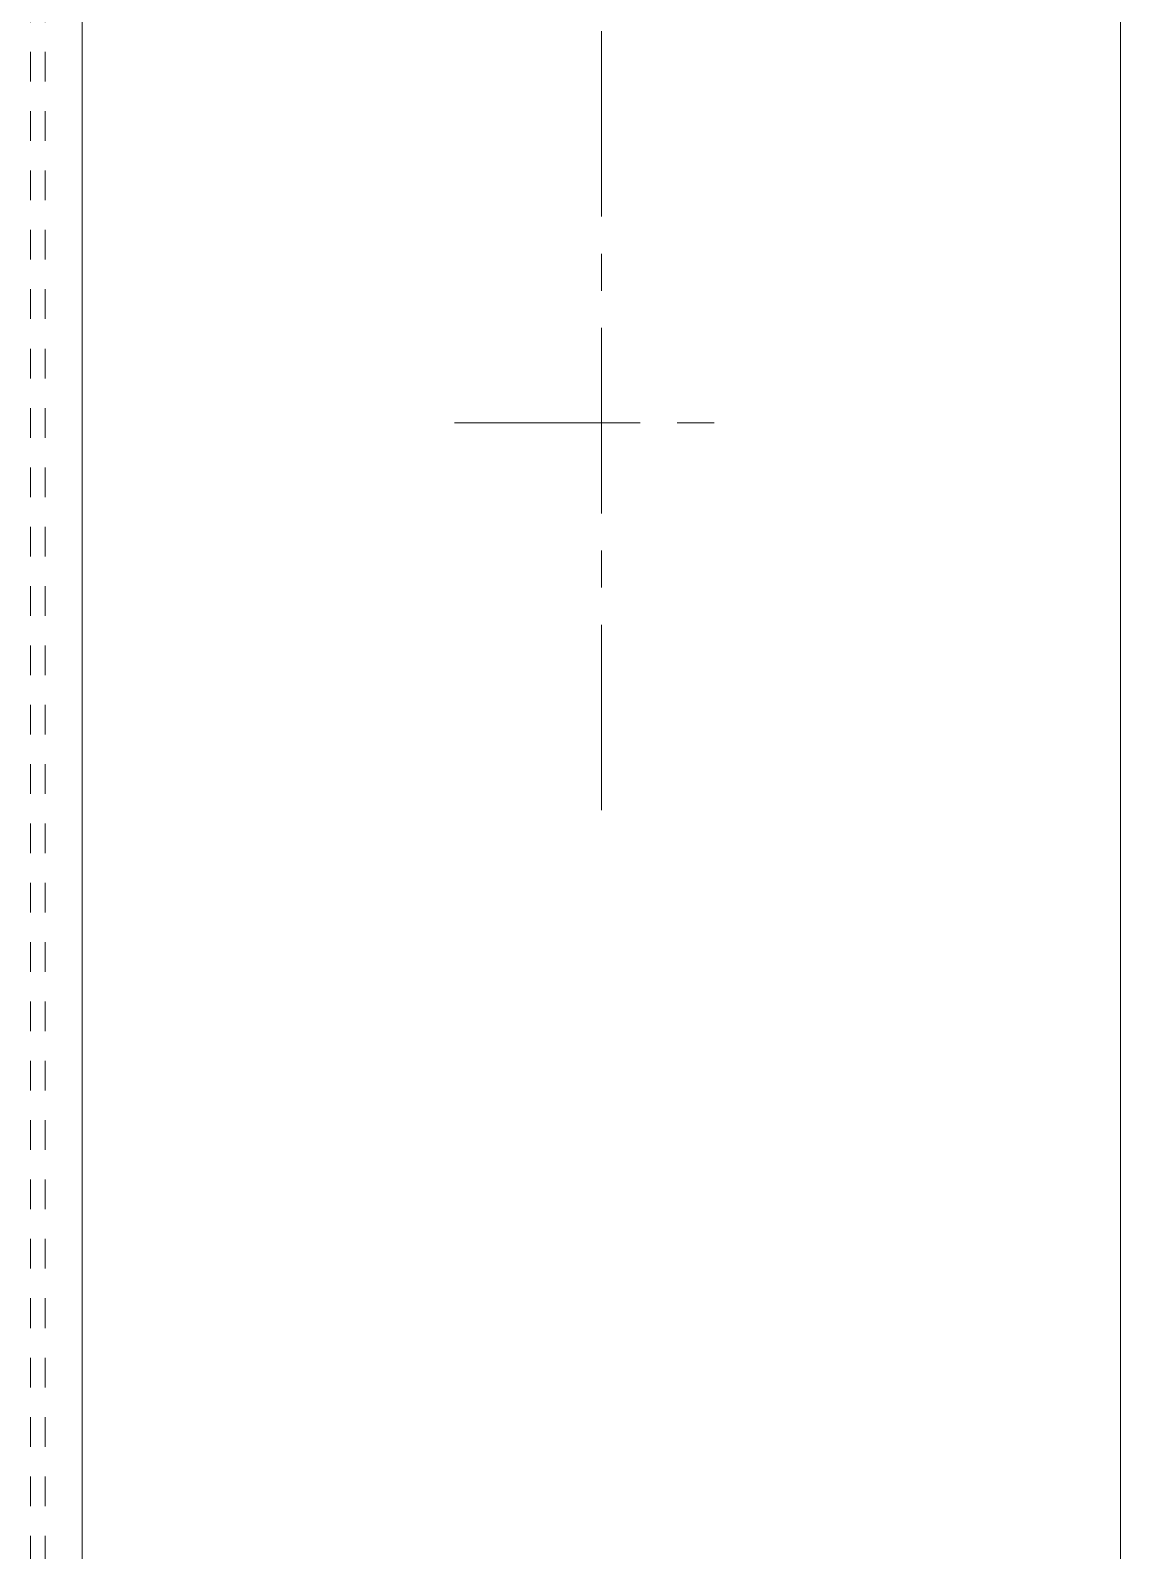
# Model space of a CAD drawing. Header units: millimetres. Extents: x -229 to -105, y -151 to 3.
# Drawn here: x -189.34 to -185.66, y -79.11 to -73.99 of the extents above; entities that cross this region are included whole.
import ezdxf

# ---------------------------------------------------------------- set-up
doc = ezdxf.new("R2010")
doc.units = ezdxf.units.MM
doc.linetypes.add('CENTER', pattern=[2, 1.25, -0.25, 0.25, -0.25])
doc.linetypes.add('HIDDEN', pattern=[0.375, 0.25, -0.125])
for name, color, linetype in [('1D', 4, 'Continuous'), ('PKG', 2, 'Continuous'), ('中心线', 1, 'CENTER')]:
    doc.layers.add(name, color=color, linetype=linetype)

msp = doc.modelspace()

# ---------------------------------------------------------------- linework, layer by layer
at = {"layer": '1D', "color": 4, "linetype": 'HIDDEN', "lineweight": 9, "ltscale": 0.2}
for p, q in [((-189.339, -70.8623, -0.0526), (-189.339, -79.7623, -0.0526)), ((-189.289, -70.8623, -0.0526), (-189.289, -79.7623, -0.0526))]:
    msp.add_line(p, q, dxfattribs=at)
at = {"layer": 'PKG', "linetype": 'Continuous', "lineweight": 9, "elevation": -0.0526}
msp.add_lwpolyline([(-189.164, -79.8123), (-189.164, -70.8123), (-185.664, -70.8123), (-185.664, -79.8123)], close=True, dxfattribs=at)
at = {"layer": '中心线', "lineweight": 9, "ltscale": 0.5}
for p, q in [((-187.414, -73.9923, -0.0526), (-187.414, -76.6323, -0.0526)), ((-187.909, -75.3123, -0.0526), (-186.919, -75.3123, -0.0526))]:
    msp.add_line(p, q, dxfattribs=at)

doc.saveas('drawing.dxf')
